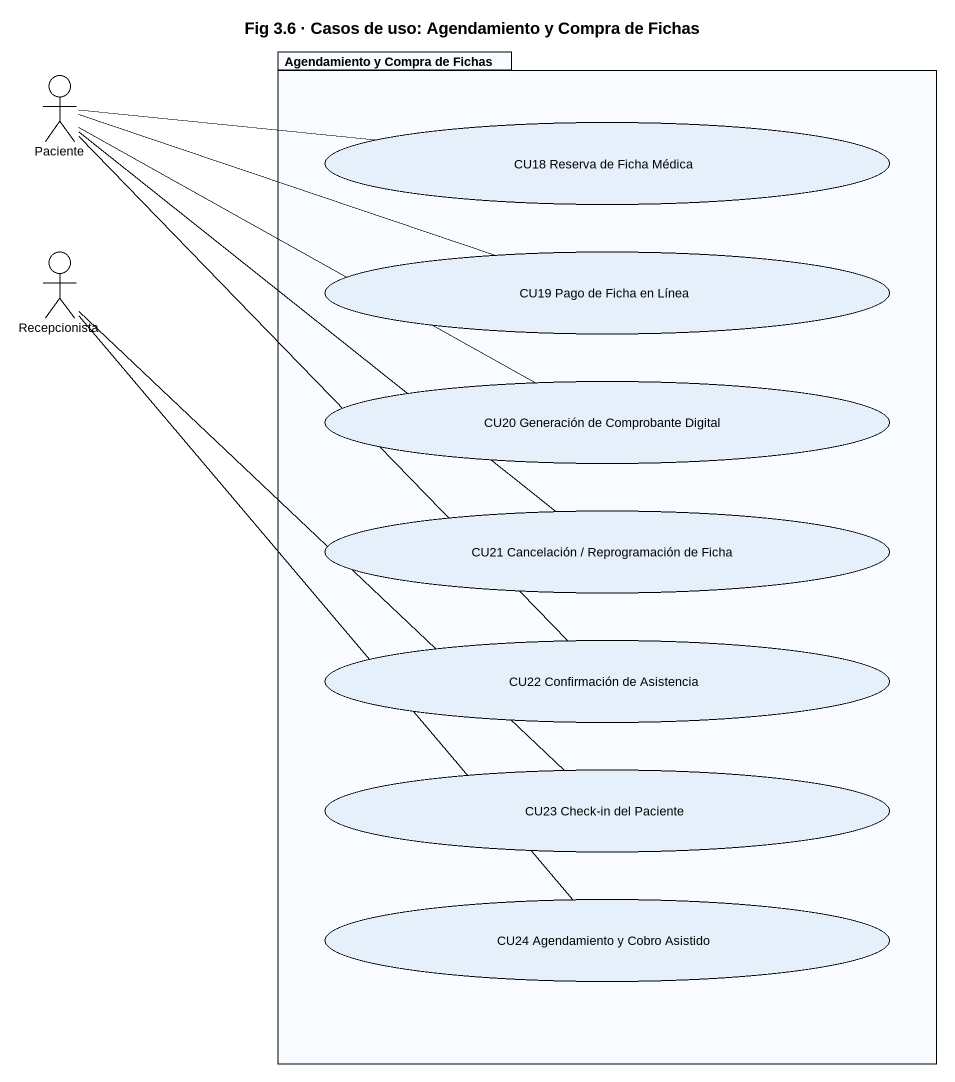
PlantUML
@startuml
title Fig 3.6 · Casos de uso: Agendamiento y Compra de Fichas
actor Paciente
package "Agendamiento y Compra de Fichas" as Agendamiento_y_Compra_de {
  usecase "CU18 Reserva de Ficha Médica" as CU18_Reserva_de_Ficha_Médica
  usecase "CU19 Pago de Ficha en Línea" as CU19_Pago_de_Ficha_en_Línea
  usecase "CU20 Generación de Comprobante Digital" as CU20_Generación_de
  usecase "CU21 Cancelación / Reprogramación de Ficha" as CU21_Cancelación
  usecase "CU22 Confirmación de Asistencia" as CU22_Confirmación_de
  usecase "CU23 Check-in del Paciente" as CU23_Check_in_del_Paciente
  usecase "CU24 Agendamiento y Cobro Asistido" as CU24_Agendamiento_y_Cobro
}
actor Recepcionista
Paciente -right- CU18_Reserva_de_Ficha_Médica
Paciente -right- CU19_Pago_de_Ficha_en_Línea
Paciente -right- CU20_Generación_de
Paciente -- CU21_Cancelación
Paciente -- CU22_Confirmación_de
Recepcionista -- CU23_Check_in_del_Paciente
Recepcionista -- CU24_Agendamiento_y_Cobro
@enduml
